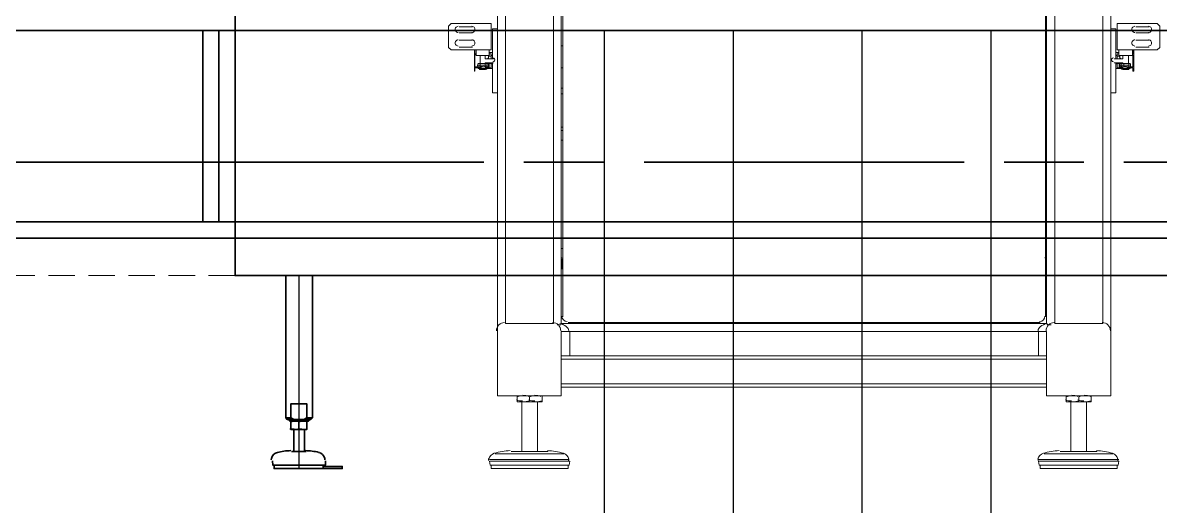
# Model space of a CAD drawing. Header units: millimetres. Extents: x 25096 to 30217, y 6541 to 10165.
# Drawn here: x 27507.9 to 27761.7, y 6855 to 6962.8 of the extents above; entities that cross this region are included whole.
import ezdxf

# ---------------------------------------------------------------- set-up
doc = ezdxf.new("R2010")
doc.units = ezdxf.units.MM
for name, color, linetype in [('CW LINE', 6, 'Continuous'), ('Equipment', 123, 'Continuous'), ('HW LINE', 1, 'Continuous')]:
    doc.layers.add(name, color=color, linetype=linetype)

# ---------------------------------------------------------------- blocks, each defined once
blk = doc.blocks.new('A$C970bf4b1')
at = {"layer": 'Equipment', "lineweight": 35}
for points in [[(-10834.9, 2118), (-8700, 2118), (-8700, 362), (-10834.9, 362)], [(-10865.6, 821.4), (-10895.2, 821.4), (-10895.2, 462.5), (-10865.6, 462.5)], [(-10865.6, 821.4), (-10895.2, 821.4), (-10895.2, 462.5), (-10865.6, 462.5)]]:
    blk.add_lwpolyline(points, close=True, dxfattribs=at)
at = {"layer": 'Equipment', "lineweight": 20}
for points in [[(-10207.2, 211.7), (-10207.2, 257.2), (-10223.1, 257.2), (-10223.1, 136.5), (-10342.7, 136.5), (-10342.7, 257.2), (-10342.7, 1132.5), (-10327.9, 1132.5), (-10327.9, 272), (-10237.9, 272), (-10237.9, 1032), (-9297, 1032), (-9297, 272), (-9207, 272), (-9207, 1132.5), (-9192.2, 1132.5), (-9192.2, 257.2), (-9192.2, 136.5), (-9312.8, 136.5), (-9312.8, 257.2), (-9327.6, 257.2), (-9327.6, 211.7)], [(-10230.5, 269.9), (-10228.4, 269.9), (-10226.3, 269.9), (-10224.2, 269.9), (-10223.1, 272), (-10223.1, 1017.2), (-10237.9, 1032)], [(-10219.9, 284.7), (-10219.9, 1004.5)], [(-9314.9, 1004.5), (-9314.9, 284.7)], [(-9312.8, 1017.2), (-9312.8, 272), (-9310.7, 269.9), (-9309.7, 269.9), (-9306.5, 269.9), (-9304.4, 269.9)], [(-10834.9, 866.9), (-10834.9, 817.1)], [(-10895.2, 811.8), (-10895.2, 762.1)], [(-10389.3, 828.8), (-10414.7, 828.8)], [(-10414.7, 817.1), (-10389.3, 817.1)], [(-10342.7, 824.5), (-10352.2, 824.5), (-10352.2, 768.4)], [(-9182.6, 768.4), (-9182.6, 824.5), (-9192.2, 824.5)], [(-9120.2, 828.8), (-9145.6, 828.8)], [(-9145.6, 817.1), (-9120.2, 817.1)], [(-10834.9, 791.7), (-10834.9, 742)], [(-10389.3, 803.4), (-10414.7, 803.4)], [(-10414.7, 790.7), (-10389.3, 790.7)], [(-10219.9, 792.8), (-10223.1, 792.8)], [(-9312.8, 791.7), (-9314.9, 791.7)], [(-9120.2, 803.4), (-9145.6, 803.4)], [(-9145.6, 790.7), (-9120.2, 790.7)], [(-10386.1, 778), (-10386.1, 779), (-10386.1, 784.3), (-10386.1, 785.4)], [(-10385, 784.3), (-10386.1, 784.3)], [(-10386.1, 779), (-10385, 779)], [(-10373.4, 751.5), (-10378.7, 751.5), (-10380.8, 751.5), (-10381.9, 751.5), (-10386.1, 751.5), (-10386.1, 778), (-10382.9, 778)], [(-10385, 785.4), (-10385, 784.3), (-10385, 779), (-10385, 778)], [(-10382.9, 775.8), (-10385, 775.8), (-10385, 753.6), (-10381.9, 753.6)], [(-10382.9, 785.4), (-10382.9, 774.8), (-10370.2, 774.8), (-10358.6, 774.8), (-10358.6, 785.4)], [(-10350.1, 768.4), (-10366, 768.4), (-10366, 774.8)], [(-10359.6, 768.4), (-10359.6, 769.5), (-10360.7, 769.5), (-10360.7, 768.4)], [(-10359.6, 773.7), (-10359.6, 774.8)], [(-10359.6, 768.4), (-10359.6, 770.6), (-10359.6, 768.4)], [(-10359.6, 769.5), (-10359.6, 769.5)], [(-10358.6, 780.1), (-10352.2, 780.1)], [(-10354.3, 773.7), (-10354.3, 778), (-10358.6, 778)], [(-10358.6, 774.8), (-10358.6, 773.7)], [(-10352.2, 774.8), (-10354.3, 774.8), (-10354.3, 770.6), (-10354.3, 768.4)], [(-9169.9, 774.8), (-9169.9, 768.4), (-9185.8, 768.4)], [(-9182.6, 780.1), (-9177.3, 780.1)], [(-9180.5, 768.4), (-9180.5, 774.8), (-9182.6, 774.8)], [(-9177.3, 778), (-9180.5, 778), (-9180.5, 773.7)], [(-9177.3, 785.4), (-9177.3, 774.8), (-9151.9, 774.8), (-9151.9, 785.4)], [(-9176.3, 773.7), (-9176.3, 774.8)], [(-9175.2, 774.8), (-9175.2, 773.7)], [(-9175.2, 770.6), (-9175.2, 768.4), (-9175.2, 770.6)], [(-9174.2, 768.4), (-9174.2, 769.5), (-9175.2, 769.5), (-9175.2, 768.4)], [(-9175.2, 769.5), (-9175.2, 769.5)], [(-9156.2, 753.6), (-9154.1, 753.6), (-9153, 753.6), (-9150.9, 753.6), (-9150.9, 775.8), (-9151.9, 775.8)], [(-9151.9, 778), (-9148.8, 778), (-9148.8, 751.5), (-9153, 751.5), (-9154.1, 751.5)], [(-9150.9, 778), (-9150.9, 779), (-9150.9, 784.3), (-9150.9, 785.4)], [(-9148.8, 784.3), (-9150.9, 784.3)], [(-9150.9, 779), (-9148.8, 779)], [(-9148.8, 785.4), (-9148.8, 784.3), (-9148.8, 779), (-9148.8, 778)], [(-10386.1, 751.5), (-10386.1, 751.5)], [(-10385, 751.5), (-10385, 751.5)], [(-10352.2, 750.4), (-10373.4, 750.4), (-10378.7, 750.4), (-10378.7, 751.5), (-10378.7, 753.6), (-10380.8, 753.6), (-10381.9, 753.6), (-10381.9, 751.5)], [(-10380.8, 751.5), (-10380.8, 753.6)], [(-10379.8, 753.6), (-10378.7, 753.6), (-10374.5, 753.6), (-10362.8, 753.6), (-10361.8, 753.6), (-10361.8, 754.7), (-10361.8, 758.9), (-10366, 758.9)], [(-10375.5, 758.9), (-10379.8, 758.9), (-10379.8, 754.7)], [(-10362.8, 758.9), (-10362.8, 760), (-10374.5, 760), (-10378.7, 760), (-10378.7, 758.9)], [(-10376.6, 750.4), (-10376.6, 748.3), (-10364.9, 748.3), (-10364.9, 750.4)], [(-10375.5, 754.7), (-10375.5, 758.9), (-10366, 758.9), (-10366, 754.7)], [(-10373.4, 753.6), (-10373.4, 751.5), (-10373.4, 750.4)], [(-10366, 760), (-10366, 761), (-10350.1, 761)], [(-10364.9, 753.6), (-10364.9, 751.5), (-10354.3, 751.5), (-10354.3, 761), (-10358.6, 761), (-10359.6, 761), (-10358.6, 761), (-10354.3, 761), (-10354.3, 758.9), (-10352.2, 758.9)], [(-10364.9, 749.4), (-10362.8, 749.4), (-10362.8, 750.4)], [(-10362.8, 753.6), (-10359.6, 753.6), (-10359.6, 751.5)], [(-10360.7, 761), (-10360.7, 760), (-10359.6, 760), (-10354.3, 760)], [(-10359.6, 753.6), (-10359.6, 760), (-10359.6, 761)], [(-10359.6, 753.6), (-10359.6, 753.6)], [(-10358.6, 760), (-10358.6, 751.5)], [(-10342.7, 704.9), (-10352.2, 704.9), (-10352.2, 761)], [(-10223.1, 751.5), (-10219.9, 751.5)], [(-9182.6, 761), (-9182.6, 704.9), (-9192.2, 704.9)], [(-9185.8, 761), (-9169.9, 761), (-9169.9, 760)], [(-9182.6, 758.9), (-9180.5, 758.9), (-9180.5, 761), (-9176.3, 761), (-9175.2, 761), (-9175.2, 760), (-9175.2, 753.6)], [(-9161.5, 751.5), (-9156.2, 751.5), (-9156.2, 750.4), (-9161.5, 750.4), (-9182.6, 750.4)], [(-9180.5, 760), (-9175.2, 760), (-9174.2, 760), (-9174.2, 761)], [(-9169.9, 753.6), (-9169.9, 751.5), (-9180.5, 751.5), (-9180.5, 761), (-9176.3, 761)], [(-9176.3, 751.5), (-9176.3, 760)], [(-9175.2, 751.5), (-9175.2, 753.6), (-9173.1, 753.6)], [(-9175.2, 753.6), (-9175.2, 753.6)], [(-9167.8, 758.9), (-9173.1, 758.9), (-9173.1, 754.7), (-9173.1, 753.6), (-9172.1, 753.6), (-9167.8, 753.6), (-9156.2, 753.6), (-9156.2, 751.5), (-9154.1, 751.5), (-9154.1, 753.6)], [(-9156.2, 758.9), (-9156.2, 760), (-9167.8, 760), (-9172.1, 760), (-9172.1, 758.9)], [(-9172.1, 750.4), (-9172.1, 749.4), (-9169.9, 749.4)], [(-9169.9, 750.4), (-9169.9, 748.3), (-9158.3, 748.3), (-9158.3, 750.4)], [(-9167.8, 754.7), (-9167.8, 758.9), (-9158.3, 758.9), (-9158.3, 754.7)], [(-9161.5, 750.4), (-9161.5, 751.5), (-9161.5, 753.6)], [(-9158.3, 758.9), (-9155.1, 758.9), (-9155.1, 754.7)], [(-9156.2, 753.6), (-9156.2, 753.6)], [(-9153, 751.5), (-9153, 753.6)], [(-9150.9, 751.5), (-9150.9, 751.5)], [(-9148.8, 751.5), (-9148.8, 751.5)], [(-10895.2, 736.7), (-10895.2, 686.9)], [(-10386.1, 745.2), (-10385, 745.2)], [(-9150.9, 745.2), (-9148.8, 745.2)], [(-10834.9, 716.6), (-10834.9, 666.8)], [(-10223.1, 713.4), (-10219.9, 713.4)], [(-10219.9, 702.8), (-10223.1, 702.8)], [(-10895.2, 661.5), (-10895.2, 611.8)], [(-10834.9, 642.5), (-10834.9, 591.7)], [(-10223.1, 640.4), (-10219.9, 640.4)], [(-10223.1, 634), (-10219.9, 634)], [(-10223.1, 616), (-10219.9, 616)], [(-10895.2, 587.4), (-10895.2, 536.6)], [(-10834.9, 567.3), (-10834.9, 516.5)], [(-10895.2, 512.3), (-10895.2, 462.5), (-10922.7, 462.5)], [(-10834.9, 492.2), (-10834.9, 442.4)], [(-11172.5, 462.5), (-11222.3, 462.5)], [(-11097.4, 462.5), (-11148.2, 462.5)], [(-11022.2, 462.5), (-11073, 462.5)], [(-10948.1, 462.5), (-10997.9, 462.5)], [(-10834.9, 417), (-10834.9, 362), (-10884.6, 362)], [(-10223.1, 412.8), (-10219.9, 412.8)], [(-10222, 392.7), (-10223.1, 392.7), (-10222, 392.7)], [(-10222, 392.7), (-10222, 392.7)], [(-10219.9, 374.7), (-10222, 374.7), (-10222, 392.7), (-10219.9, 392.7)], [(-9314.9, 374.7), (-9313.9, 374.7), (-9313.9, 392.7), (-9314.9, 392.7)], [(-9312.8, 392.7), (-9312.8, 392.7)], [(-9312.8, 392.7), (-9312.8, 392.7)], [(-11210.6, 362), (-11260.4, 362)], [(-11135.5, 362), (-11185.2, 362)], [(-11060.3, 362), (-11110.1, 362)], [(-10985.2, 362), (-11034.9, 362)], [(-10910, 362), (-10959.8, 362)], [(-10223.1, 272), (-9312.8, 272)], [(-9324.5, 274.1), (-10210.4, 274.1)], [(-9327.6, 257.2), (-10207.2, 257.2)], [(-10175.5, 274.1), (-10175.5, 272)], [(-10144.8, 272), (-10144.8, 274.1)], [(-9390.1, 274.1), (-9390.1, 272)], [(-9360.5, 272), (-9360.5, 274.1)], [(-10223.1, 211.7), (-9312.8, 211.7)], [(-9312.8, 205.3), (-10223.1, 205.3)], [(-10223.1, 158.8), (-9312.8, 158.8)], [(-9312.8, 152.4), (-10223.1, 152.4)], [(-10294, 136.5), (-10300.4, 136.5), (-10305.7, 134.4), (-10305.7, 127), (-10305.7, 124.9), (-10294, 124.9)], [(-10305.7, 136.5), (-10305.7, 134.4)], [(-10259.1, 136.5), (-10259.1, 134.4), (-10259.1, 127), (-10265.4, 126), (-10270.7, 124.9), (-10294, 124.9), (-10288.7, 126), (-10282.4, 127), (-10282.4, 134.4), (-10277.1, 136.5), (-10270.7, 136.5)], [(-9240.9, 136.5), (-9247.2, 136.5), (-9252.5, 134.4), (-9252.5, 127), (-9257.8, 126), (-9264.1, 124.9), (-9275.8, 124.9), (-9275.8, 127), (-9275.8, 134.4), (-9269.4, 136.5), (-9264.1, 136.5)], [(-9275.8, 136.5), (-9275.8, 134.4)], [(-9229.2, 136.5), (-9229.2, 134.4), (-9229.2, 127), (-9235.6, 126), (-9240.9, 124.9), (-9264.1, 124.9)], [(-10297.2, 124.9), (-10297.2, 31.8)], [(-10259.1, 127), (-10259.1, 124.9), (-10270.7, 124.9)], [(-10267.6, 31.8), (-10267.6, 124.9)], [(-9267.3, 124.9), (-9267.3, 31.8)], [(-9229.2, 127), (-9229.2, 124.9), (-9240.9, 124.9)], [(-9237.7, 31.8), (-9237.7, 124.9)], [(-10217.8, 27.5), (-10288.7, 27.5), (-10346.9, 27.5)], [(-10247.4, 31.8), (-10285.5, 31.8), (-10317.3, 31.8)], [(-9187.9, 27.5), (-9258.8, 27.5), (-9317.1, 27.5)], [(-9217.6, 31.8), (-9255.7, 31.8), (-9287.4, 31.8)], [(-10208.3, 16.9), (-10289.8, 16.9), (-10357.5, 16.9)], [(-10354.3, 6.4), (-10354.3, 0), (-10289.8, 0), (-10210.4, 0), (-10210.4, 6.4)], [(-9177.3, 16.9), (-9259.9, 16.9), (-9327.6, 16.9)], [(-9324.5, 6.4), (-9324.5, 0), (-9259.9, 0), (-9180.5, 0), (-9180.5, 6.4)]]:
    blk.add_lwpolyline(points, dxfattribs=at)
for points in [[(-10354.3, 835.1), (-10429.5, 835.1), (-10434.8, 829.8), (-10434.8, 789.6), (-10429.5, 785.4), (-10354.3, 785.4)], [(-9180.5, 785.4), (-9105.4, 785.4), (-9100.1, 789.6), (-9100.1, 829.8), (-9105.4, 835.1), (-9180.5, 835.1)], [(-10375.5, 760), (-10375.5, 774.8)], [(-10358.6, 773.7), (-10359.6, 773.7), (-10359.6, 770.6), (-10359.6, 772.7), (-10358.6, 773.7), (-10354.3, 773.7)], [(-9175.2, 770.6), (-9175.2, 773.7), (-9176.3, 773.7), (-9180.5, 773.7), (-9176.3, 773.7)], [(-9159.4, 774.8), (-9159.4, 760)], [(-10386.1, 751.5), (-10385, 751.5), (-10385, 745.2), (-10386.1, 745.2)], [(-9150.9, 751.5), (-9148.8, 751.5), (-9148.8, 745.2), (-9150.9, 745.2)], [(-10357.5, 13.8), (-10356.5, 6.4), (-10289.8, 6.4), (-10208.3, 6.4), (-10207.2, 13.8), (-10289.8, 13.8)], [(-9327.6, 13.8), (-9326.6, 6.4), (-9259.9, 6.4), (-9178.4, 6.4), (-9177.3, 13.8), (-9259.9, 13.8)]]:
    blk.add_lwpolyline(points, close=True, dxfattribs=at)
at = {"layer": 'Equipment', "lineweight": 35}
for points in [[(-13435.5, 821.4), (-10834.9, 821.4), (-8700, 821.4), (-7784.4, 821.4), (-6565.1, 821.4)], [(-11535.6, 574.7), (-10834.9, 574.7), (-10368.1, 574.7)], [(-10293, 574.7), (-10142.7, 574.7)], [(-10067.5, 574.7), (-9467.4, 574.7)], [(-9392.2, 574.7), (-9243, 574.7)], [(-9167.8, 574.7), (-8700, 574.7), (-8392, 574.7)], [(-10834.9, 462.5), (-13435.5, 462.5), (-17335.9, 462.5), (-21236.3, 462.5), (-25136.8, 462.5)], [(-10834.9, 462.5), (-8700, 462.5), (-7784.4, 462.5), (-6565.1, 462.5), (-4429.1, 462.5), (121.2, 462.5)], [(-10834.9, 431.9), (-13435.5, 431.9), (-17335.9, 431.9), (-21236.3, 431.9), (-25136.8, 431.9)], [(-10834.9, 431.9), (-8700, 431.9), (-7784.4, 431.9), (-6565.1, 431.9), (-4429.1, 431.9), (121.2, 431.9)], [(-10739.6, 362), (-10739.6, 95.3), (-10737.5, 92.1), (-10724.8, 92.1), (-10726.9, 93.1), (-10730.1, 95.3)], [(-10715.3, 362), (-10715.3, 362)], [(-10705.8, 92.1), (-10693.1, 92.1), (-10689.9, 95.3), (-10689.9, 362)], [(-10739.6, 95.3), (-10730.1, 95.3), (-10730.1, 121.7), (-10700.5, 121.7), (-10700.5, 95.3), (-10689.9, 95.3)], [(-10733.3, 92.1), (-10733.3, 90), (-10732.2, 88.9), (-10697.3, 88.9), (-10696.2, 90), (-10696.2, 92.1)], [(-10733.3, 90), (-10696.2, 90)], [(-10722.7, 73), (-10730.1, 73), (-10730.1, 74.1), (-10730.1, 87.9), (-10726.9, 88.9), (-10722.7, 88.9)], [(-10730.1, 88.9), (-10730.1, 87.9)], [(-10724.8, 92.1), (-10705.8, 92.1), (-10700.5, 95.3)], [(-10700.5, 88.9), (-10700.5, 87.9), (-10700.5, 74.1), (-10703.6, 73), (-10707.9, 73), (-10722.7, 73), (-10718.5, 73), (-10715.3, 74.1), (-10715.3, 87.9), (-10711, 88.9), (-10707.9, 88.9)], [(-10724.8, 73), (-10724.8, 31.8)], [(-10700.5, 74.1), (-10700.5, 73), (-10707.9, 73)], [(-10704.7, 31.8), (-10704.7, 73)], [(-10701.5, 31.8), (-10729, 31.8)], [(-10765, 14.8), (-10764, 6.4), (-10665.5, 6.4), (-10665.5, 14.8)], [(-10669.8, 0), (-10648.6, 0), (-10633.8, 0), (-10633.8, 4.2), (-10648.6, 4.2), (-10669.8, 4.2), (-10669.8, 0), (-10761.9, 0), (-10761.9, 6.4)], [(-10667.7, 4.2), (-10667.7, 6.4)]]:
    blk.add_lwpolyline(points, dxfattribs=at)
at = {"layer": 'Equipment', "lineweight": 20}
for points in [[(-10380.9, 756, 0.265288), (-10377.3, 756.1, 0.123486), (-10368.3, 756.1, 0.220133), (-10362.9, 756.1)], [(-9175.1, 756.1, 0.200857), (-9169.6, 756.1, 0.124409), (-9160.5, 756.1, 0.31295), (-9157.2, 756)], [(-10318.8, 33.6, 0.075259), (-10348.7, 28.7, 0.259907), (-10359.1, 17.9)], [(-10208.7, 17.9, 0.259907), (-10219, 28.7, 0.075259), (-10248.9, 33.6)], [(-9288.9, 33.6, 0.075259), (-9318.8, 28.7, 0.259907), (-9329.1, 17.9)], [(-9178.8, 17.9, 0.259907), (-9189.1, 28.7, 0.075259), (-9219, 33.6)]]:
    blk.add_lwpolyline(points, format="xyb", dxfattribs=at)
at = {"layer": 'Equipment', "lineweight": 25}
for points in [[(-10739.6, 362), (-10715.3, 362), (-10689.9, 362)], [(-10715.3, 362), (-10715.3, 0)]]:
    blk.add_lwpolyline(points, dxfattribs=at)
at = {"layer": 'Equipment', "lineweight": 35}
for points in [[(-10730.6, 33.6, 0.063626), (-10755.6, 30, 0.236851), (-10766.3, 21, 0.11896), (-10767, 16.4)], [(-10666.6, 16.4, 0.11896), (-10667.3, 21, 0.236851), (-10677, 30)]]:
    blk.add_lwpolyline(points, format="xyb", dxfattribs=at)
at = {"layer": 'Equipment', "lineweight": 20}
for centre, radius, start, end in [((-10416.2, 823.8), 5.82, 89.9999, 270.0001), ((-10390.8, 823.8), 5.82, 269.9999, 90.0001), ((-9147, 823.8), 5.82, 89.9999, 270.0001), ((-9121.6, 823.8), 5.82, 269.9999, 90.0001), ((-10416.2, 798.4), 5.82, 89.9999, 270.0001), ((-10390.8, 798.4), 5.82, 269.9999, 90.0001), ((-9147, 798.4), 5.82, 89.9999, 270.0001), ((-9121.6, 798.4), 5.82, 269.9999, 90.0001), ((-10351.6, 766.7), 3.7, 269.9999, 90.0001), ((-9187.3, 766.7), 3.7, 89.9999, 270.0001), ((-10223.5, 394.1), 1.59, 11.6678, 105.7053), ((-9314.3, 394.1), 1.59, 74.2947, 168.3322), ((-10211.9, 286.1), 10.1, 180, 270), ((-9325.9, 286.1), 10.1, 270, 360), ((-10329.4, 258.6), 15.3, 90, 180), ((-10239.4, 258.6), 15.3, 0, 90), ((-9298.4, 258.6), 15.3, 90, 180), ((-9208.4, 258.6), 15.3, 0, 90), ((-10295.5, 161.2), 34.4, 250.2246, 269.5166), ((-10295.5, 103), 34.4, 70.2246, 89.5166), ((-10272.2, 161.2), 34.4, 250.2246, 269.5166), ((-10273.3, 103), 34.4, 70.2246, 89.5166), ((-9265.6, 161.2), 34.4, 250.2246, 269.5166), ((-9265.6, 103), 34.4, 70.2246, 89.5166), ((-9242.3, 161.2), 34.4, 250.2246, 269.5166), ((-9242.3, 103), 34.4, 70.2246, 89.5166), ((-10349.5, 16.2), 10.1, 165.4926, 184.9985), ((-10219.3, 16.2), 10.1, 355.0015, 14.5074), ((-9318.5, 16.2), 10.1, 165.4926, 184.9985), ((-9189.4, 16.2), 10.1, 355.0015, 14.5074)]:
    blk.add_arc(centre, radius, start, end, dxfattribs=at)
at = {"layer": 'Equipment', "lineweight": 35}
for centre, radius, start, end in [((-10724.2, 68), 22.8, 70.2246, 89.5165), ((-10709.4, 68), 22.8, 70.2246, 89.5165), ((-10724.2, 96.6), 22.8, 250.2246, 269.5165), ((-10709.4, 96.6), 22.8, 250.2246, 269.5165), ((-10703, -66.4), 100, 75.4376, 90)]:
    blk.add_arc(centre, radius, start, end, dxfattribs=at)
at = {"layer": 'Equipment', "lineweight": 20}
for points in [[(-10209.2, 258.6), (-10209.2, 264.4), (-10215.7, 269.7), (-10225.9, 272.3)], [(-9311.9, 272.3), (-9322.1, 269.7), (-9328.6, 264.4), (-9328.6, 258.6)]]:
    blk.add_open_spline(points, degree=3, dxfattribs=at)

msp = doc.modelspace()

# ---------------------------------------------------------------- linework, layer by layer
at = {"layer": 'CW LINE'}
for p, q in [((27637.69, 6794.95), (27637.69, 6961.06)), ((27666.44, 6744.97), (27666.45, 6961.06))]:
    msp.add_line(p, q, dxfattribs=at)
at = {"layer": 'HW LINE'}
for p, q in [((27695.21, 6695.01), (27695.21, 6961.06)), ((27723.97, 6645.04), (27723.97, 6961.06))]:
    msp.add_line(p, q, dxfattribs=at)

# ---------------------------------------------------------------- block references
at = {"xscale": 0.1189320440123307, "yscale": 0.1189320440123307, "zscale": 0.1189320440123307}
msp.add_blockref('A$C970bf4b1', (28843.9, 6863.37), dxfattribs=at)

doc.saveas('drawing.dxf')
